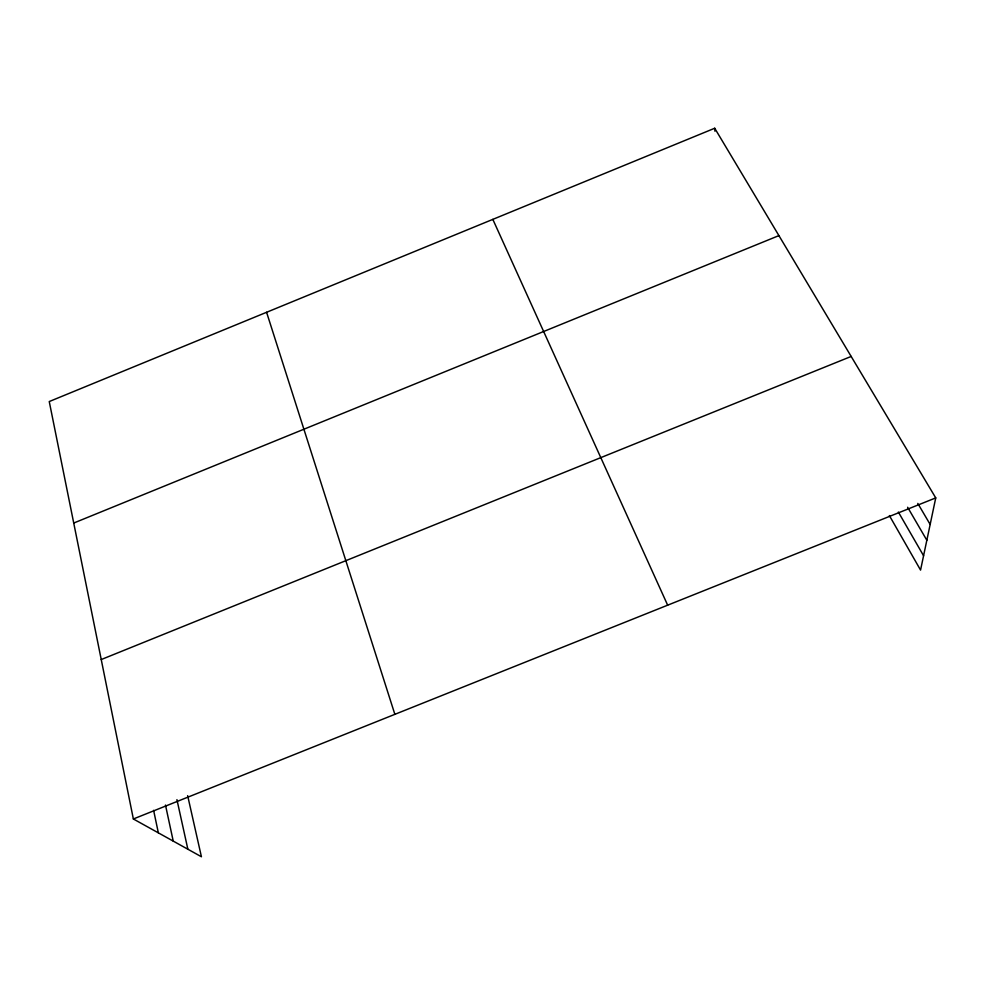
<?xml version="1.0" encoding="UTF-8"?>
<svg xmlns="http://www.w3.org/2000/svg" width="985" height="985" viewBox="0 0 985 985"><rect width="100%" height="100%" fill="white"/><g stroke="black" fill="none" stroke-linecap="round" stroke-linejoin="round"><path stroke-width="1.48" d="M187.655 795.646L201.42 856.753L133.357 818.978L49.25 401.548L714.716 128.247L935.75 497.905L920.556 570.093L889.369 515.561M73.727 523.047L778.913 235.612M101.233 659.544L851.163 356.447M133.357 818.978L935.75 497.905M917.798 503.421L930.16 524.451M907.628 507.263L926.836 540.236M898.369 512.052L923.573 555.737M492.832 219.372L667.658 605.184M266.59 312.294L394.862 714.334M176.931 799.635L187.864 849.23M165.48 805.065L173.237 841.116M153.611 810.335L158.351 832.842M714.716 128.247L714.938 131.214"/></g></svg>
